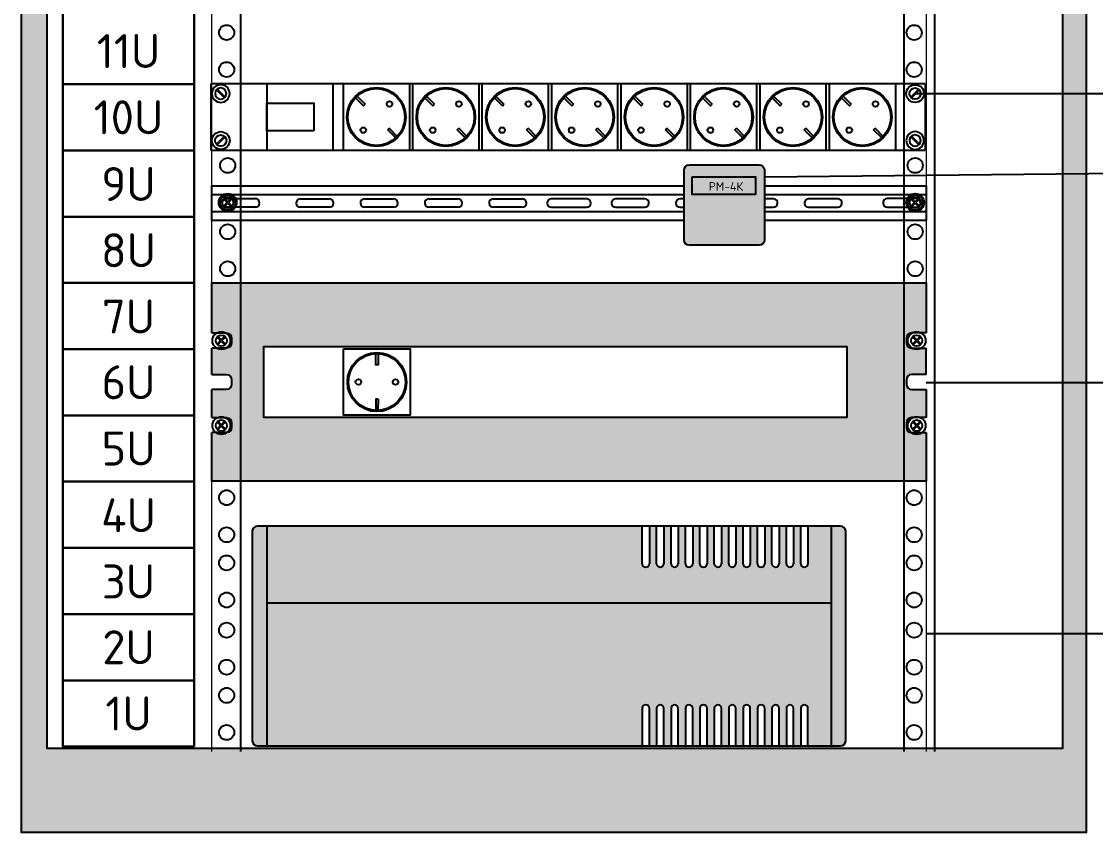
# Model space of a CAD drawing. Header units: millimetres. Extents: x 4247 to 622543, y -201358 to 142419.
# Drawn here: x 239304 to 249321, y -127203 to -119639 of the extents above; entities that cross this region are included whole.
import ezdxf

# ---------------------------------------------------------------- set-up
doc = ezdxf.new("R2010")
doc.units = ezdxf.units.MM
doc.layers.add('(АР) Текст', color=7, linetype='Continuous', lineweight=25)
doc.layers.add('_Оборудование ИСПП', color=255, linetype='Continuous')
doc.styles.add('ICOCPEUR', font='isocpeur.ttf')

# ---------------------------------------------------------------- blocks, each defined once
blk = doc.blocks.new('2p_Gesock')
at = {"ltscale": 0.1}
for p, q in [((-0.077, 1.923), (-0.077, 1.156)), ((0.077, 1.923), (0.077, 1.156)), ((0.077, 1.156), (-0.077, 1.156)), ((-0.077, -1.923), (-0.077, -1.156)), ((0.077, -1.156), (-0.077, -1.156)), ((0.077, -1.923), (0.077, -1.156))]:
    blk.add_line(p, q, dxfattribs=at)
for centre, radius in [((0, 0), 1.993), ((0, 0), 1.925), ((-1.253, 0), 0.187), ((1.253, 0), 0.187)]:
    blk.add_circle(centre, radius, dxfattribs=at)
blk = doc.blocks.new('SCREW')
for p, q in [((0.244, 0.29), (-0.29, -0.244)), ((0.29, 0.244), (-0.244, -0.29))]:
    blk.add_line(p, q)
for radius in [0.6, 0.379]:
    blk.add_circle((0, 0), radius)
blk = doc.blocks.new('BLANC1U')
for p, q in [((24.15, 0), (-24.15, 0)), ((-24.15, -4.5), (-24.15, 0)), ((24.15, -4.5), (24.15, 0)), ((-24.15, -4.5), (24.15, -4.5))]:
    blk.add_line(p, q)
at = {"xscale": -1}
blk.add_blockref('SCREW', (-23.468, -0.663), dxfattribs=at)
blk.add_blockref('SCREW', (23.468, -0.663))
at = {"rotation": 180}
blk.add_blockref('SCREW', (-23.468, -3.837), dxfattribs=at)
at = {"xscale": -1, "rotation": 180}
blk.add_blockref('SCREW', (23.468, -3.837), dxfattribs=at)
blk = doc.blocks.new('TLK-RS08MF1-BK')
for points in [[(721.5, 391.7), (329.8, 391.7), (329.8, 0), (721.5, 0)], [(1170.9, 391.7), (779.2, 391.7), (779.2, 0), (1170.9, 0)], [(1579.4, 391.7), (1187.7, 391.7), (1187.7, 0), (1579.4, 0)], [(1987.9, 391.7), (1596.2, 391.7), (1596.2, 0), (1987.9, 0)], [(2396.4, 391.7), (2004.7, 391.7), (2004.7, 0), (2396.4, 0)], [(2805, 391.7), (2413.3, 391.7), (2413.3, 0), (2805, 0)], [(3213.5, 391.7), (2821.8, 391.7), (2821.8, 0), (3213.5, 0)], [(3622, 391.7), (3230.3, 391.7), (3230.3, 0), (3622, 0)], [(4030.6, 391.7), (3638.9, 391.7), (3638.9, 0), (4030.6, 0)], [(605.9, 114.9), (329.8, 114.9), (329.8, 276.8), (605.9, 276.8)]]:
    blk.add_lwpolyline(points, close=True)
at = {"xscale": 87.0444934736006, "yscale": 87.0444934736006, "zscale": 87.0444934736006}
for name, p, rotation in [('BLANC1U', (2102.1, 0), 180), ('2p_Gesock', (975, 195.9), 225), ('2p_Gesock', (1383.5, 195.9), 225), ('2p_Gesock', (1792.1, 195.9), 225), ('2p_Gesock', (2200.6, 195.9), 225), ('2p_Gesock', (2609.1, 195.9), 225), ('2p_Gesock', (3017.6, 195.9), 225), ('2p_Gesock', (3426.2, 195.9), 225), ('2p_Gesock', (3834.7, 195.9), 225)]:
    blk.add_blockref(name, p, dxfattribs=dict(at, rotation=rotation))

msp = doc.modelspace()

# ---------------------------------------------------------------- hatches: boundary and pattern name
at = {"lineweight": 0, "true_color": 0xffffff}
h = msp.add_hatch(color=7, dxfattribs=at)
h.dxf.hatch_style = 1
h.paths.add_polyline_path([(245533.665, -120976.174, 0.414213562), (245483.665, -121026.174), (245483.665, -121676.174, 0.414213562), (245533.665, -121726.174), (246183.665, -121726.174, 0.414213562), (246233.665, -121676.174), (246233.665, -121026.174, 0.414213562), (246183.665, -120976.174)])
h.paths.add_polyline_path([(245697.792, -121269.373), (246049.792, -121269.373), (246049.792, -121077.373), (245697.792, -121077.373)], flags=24)
at = {"lineweight": 0, "true_color": 0xc7c8ca}
h = msp.add_hatch(color=9, dxfattribs=at)
h.dxf.hatch_style = 1
h.paths.add_polyline_path([(245533.665, -120976.174, 0.414213562), (245483.665, -121026.174), (245483.665, -121676.174, 0.414213562), (245533.665, -121726.174), (246183.665, -121726.174, 0.414213562), (246233.665, -121676.174), (246233.665, -121026.174, 0.414213562), (246183.665, -120976.174)])
h.paths.add_polyline_path([(245560.526, -121253.794), (245560.526, -121088.001), (246150.134, -121088.001), (246150.134, -121253.794)], flags=16)
h.paths.add_polyline_path([(245697.792, -121269.373), (246049.792, -121269.373), (246049.792, -121077.373), (245697.792, -121077.373)], flags=24)
h = msp.add_hatch(color=9, dxfattribs=at)
h.paths.add_polyline_path([(241078.494, -122544.183), (241125.319, -122544.183, -0.275552015), (241210.122, -122544.183), (241213.869, -122544.183, -0.414213562), (241263.869, -122594.183), (241263.869, -122634.183, -0.414213562), (241213.869, -122684.183), (241213.601, -122684.183, -0.302476997), (241121.84, -122684.183), (241078.494, -122684.183), (241078.494, -122931.386), (241213.869, -122931.386, -0.414213562), (241263.869, -122981.386), (241263.869, -123021.386, -0.414213562), (241213.869, -123071.386), (241078.494, -123071.386), (241078.494, -123333.704), (241129.976, -123333.704, -0.241245352), (241205.465, -123333.704), (241213.869, -123333.704, -0.414213562), (241263.869, -123383.704), (241263.869, -123423.704, -0.393516616), (241217.424, -123473.577, -0.332920753), (241118.186, -123473.704), (241078.494, -123473.704), (241078.494, -123926.198), (241346.953, -123926.198), (241346.953, -122077.186), (241078.494, -122077.186)])
h.paths.add_polyline_path([(247742.695, -122684.183), (247699.349, -122684.183, -0.302476997), (247607.587, -122684.183), (247607.32, -122684.183, -0.414213562), (247557.32, -122634.183), (247557.32, -122594.183, -0.414213562), (247607.32, -122544.183), (247611.067, -122544.183, -0.275552015), (247695.87, -122544.183), (247742.695, -122544.183), (247742.695, -122077.186), (247533.869, -122077.186), (247533.869, -123926.198), (247742.695, -123926.198), (247742.695, -123473.704), (247703.003, -123473.704, -0.332920753), (247603.764, -123473.577, -0.393516616), (247557.32, -123423.704), (247557.32, -123383.704, -0.414213562), (247607.32, -123333.704), (247615.724, -123333.704, -0.241245352), (247691.213, -123333.704), (247742.695, -123333.704), (247742.695, -123071.386), (247607.32, -123071.386, -0.414213562), (247557.32, -123021.386), (247557.32, -122981.386, -0.414213562), (247607.32, -122931.386), (247742.695, -122931.386)])
h = msp.add_hatch(color=9, dxfattribs=at)
h.paths.add_polyline_path([(241590.889, -124345.877), (241590.889, -125060.629), (246856.848, -125060.629), (246856.848, -124345.877), (246639.218, -124345.877), (246639.218, -124694.832, -1.000957959), (246572.018, -124695.829), (246572.018, -124345.877), (246504.818, -124345.877), (246504.818, -124694.896, -0.99999994), (246437.618, -124695.829), (246437.618, -124345.877), (246370.418, -124345.877), (246370.418, -124694.832, -1.000957959), (246303.218, -124695.829), (246303.218, -124345.877), (246236.018, -124345.877), (246236.018, -124694.896, -0.999999938), (246168.818, -124695.829), (246168.818, -124345.877), (246101.618, -124345.877), (246101.618, -124694.832, -1.000957959), (246034.418, -124695.829), (246034.418, -124345.877), (245967.218, -124345.877), (245967.218, -124694.896, -0.99999994), (245900.018, -124695.829), (245900.018, -124345.877), (245832.818, -124345.877), (245832.818, -124694.832, -1.000957959), (245765.618, -124695.829), (245765.618, -124345.877), (245698.418, -124345.877), (245698.418, -124694.896, -0.99999994), (245631.218, -124695.829), (245631.218, -124345.877), (245564.018, -124345.877), (245564.018, -124694.832, -1.000957959), (245496.818, -124695.829), (245496.818, -124345.877), (245429.618, -124345.877), (245429.618, -124694.896, -0.999999938), (245362.418, -124695.829), (245362.418, -124345.877), (245295.218, -124345.877), (245295.218, -124694.832, -1.000957959), (245228.018, -124695.829), (245228.018, -124345.877), (245160.818, -124345.877), (245160.818, -124694.896, -0.99999994), (245093.618, -124695.829), (245093.618, -124345.877)])
h.paths.add_polyline_path([(241590.889, -125060.629), (241590.889, -126395.029), (245093.618, -126395.029), (245093.618, -126046.009, -1), (245160.818, -126045.077), (245160.818, -126395.029), (245228.018, -126395.029), (245228.018, -126046.009, -0.999042958), (245295.218, -126045.012), (245295.218, -126395.029), (245362.418, -126395.029), (245362.418, -126046.009, -1), (245429.618, -126045.077), (245429.618, -126395.029), (245496.818, -126395.029), (245496.818, -126046.009, -0.999042958), (245564.018, -126045.012), (245564.018, -126395.029), (245631.218, -126395.029), (245631.218, -126046.009, -1), (245698.418, -126045.077), (245698.418, -126395.029), (245765.618, -126395.029), (245765.618, -126046.009, -0.999042958), (245832.818, -126045.012), (245832.818, -126395.029), (245900.018, -126395.029), (245900.018, -126046.009, -1), (245967.218, -126045.077), (245967.218, -126395.029), (246034.418, -126395.029), (246034.418, -126046.009, -0.999042958), (246101.618, -126045.012), (246101.618, -126395.029), (246168.818, -126395.029), (246168.818, -126046.009, -1.000000014), (246236.018, -126045.077), (246236.018, -126395.029), (246303.218, -126395.029), (246303.218, -126046.009, -0.999042958), (246370.418, -126045.012), (246370.418, -126395.029), (246437.618, -126395.029), (246437.618, -126046.009, -1), (246504.818, -126045.077), (246504.818, -126395.029), (246572.018, -126395.029), (246572.018, -126046.009, -0.999042958), (246639.218, -126045.012), (246639.218, -126395.029), (246856.848, -126395.029), (246856.848, -125060.629)])
h.paths.add_polyline_path([(241456.489, -126347.029, 0.414213562), (241504.489, -126395.029), (241590.889, -126395.029), (241590.889, -124345.877), (241504.489, -124345.877, 0.414213562), (241456.489, -124393.877)])
h.paths.add_polyline_path([(246856.848, -126395.029), (246943.248, -126395.029, 0.414213562), (246991.248, -126347.029), (246991.248, -124393.877, 0.414213562), (246943.248, -124345.877), (246856.848, -124345.877)])
h.paths.add_polyline_path([(244285.252, -123333.272), (242619.065, -123333.272), (242619.065, -123926.198), (247533.869, -123926.198), (247533.869, -122077.186), (241346.953, -122077.186), (241346.953, -123926.198), (242619.065, -123926.198), (242619.065, -123333.272), (241565.592, -123333.272), (241565.592, -122669.241), (244285.252, -122669.241), (247004.912, -122669.241), (247004.912, -123333.272)])
at = {"layer": '_Оборудование ИСПП', "true_color": 0x939598, "transparency": 33554636}
h = msp.add_hatch(color=252, dxfattribs=at)
h.dxf.hatch_style = 1
h.paths.add_polyline_path([(239303.869, -114830.481), (239303.869, -127203.192), (249233.312, -127203.192), (249233.312, -114830.481)])
h.paths.add_polyline_path([(249013.217, -115242.176), (249013.217, -126421.016), (239544.247, -126421.016), (239544.247, -115242.176)], flags=16)

# ---------------------------------------------------------------- linework, layer by layer
at = {"layer": '(АР) Текст', "color": 7, "lineweight": 30}
msp.add_line((240914.015, -115280.853), (240914.015, -126402.125), dxfattribs=at)
at = {"layer": '(АР) Текст', "color": 7, "lineweight": 15}
for p, q in [((241078.494, -122544.183), (241078.494, -115280.853)), ((247742.695, -115280.853), (247742.695, -122544.183)), ((241078.494, -126446.198), (241078.494, -123473.704)), ((247742.695, -123473.704), (247742.695, -126446.198))]:
    msp.add_line(p, q, dxfattribs=at)
at = {"layer": '(АР) Текст', "lineweight": 15}
msp.add_line((249013.217, -126421.016), (249013.217, -116349.631), dxfattribs=at)
at = {"layer": '(АР) Текст', "color": 7}
for p, q in [((247626.253, -120310.929), (249820.93, -120310.929)), ((246238.137, -121086.798), (249820.93, -121051.869)), ((244576.683, -121291.336), (244244.506, -121291.336)), ((247742.695, -123005.861), (249820.93, -123005.861)), ((247742.695, -125345.572), (249820.93, -125345.572))]:
    msp.add_line(p, q, dxfattribs=at)
at = {"layer": '(АР) Текст', "color": 7, "lineweight": 30}
for points in [[(240914.015, -126402.125), (239690.047, -126402.125), (239690.047, -115280.853)], [(239690.047, -120223.641), (240914.015, -120223.641)], [(239690.047, -120841.489), (240914.015, -120841.489)], [(239690.047, -121459.338), (240914.015, -121459.338)], [(239690.047, -122077.186), (240914.015, -122077.186)], [(239690.047, -122695.035), (240914.015, -122695.035)], [(239690.047, -123312.883), (240914.015, -123312.883)], [(239690.047, -123930.731), (240914.015, -123930.731)], [(239690.047, -124548.58), (240914.015, -124548.58)], [(239690.047, -125166.428), (240914.015, -125166.428)], [(239690.047, -125784.277), (240914.015, -125784.277)]]:
    msp.add_lwpolyline(points, dxfattribs=at)
at = {"layer": '(АР) Текст', "color": 7}
for points in [[(247533.869, -115280.853), (247533.869, -126446.198)], [(247822.505, -126446.198), (247822.505, -115280.853)], [(241346.953, -116513.111), (241346.953, -126446.198)], [(245483.665, -121493.577), (241078.494, -121493.577), (241078.494, -121170.898), (245483.665, -121170.898)], [(246233.665, -121170.898), (247742.695, -121170.898), (247742.695, -121493.577), (246233.665, -121493.577)], [(241078.494, -121252.821), (245483.665, -121252.821)], [(241220.807, -121326.899), (241187.159, -121293.25)], [(241193.512, -121286.898), (241227.16, -121320.546)], [(241212.676, -121290.095), (241486.408, -121290.095)], [(241260.808, -121286.898), (241227.16, -121320.546)], [(241267.161, -121293.25), (241233.512, -121326.899)], [(241902.951, -121291.336), (242176.683, -121291.336)], [(242502.951, -121291.336), (242776.683, -121291.336)], [(243102.951, -121291.336), (243376.683, -121291.336)], [(243702.951, -121291.336), (243976.683, -121291.336)], [(245118.238, -121291.336), (244844.506, -121291.336)], [(245483.665, -121291.336), (245444.506, -121291.336)], [(246233.665, -121252.821), (247742.695, -121252.821)], [(246318.238, -121291.336), (246233.665, -121291.336)], [(246918.238, -121291.336), (246644.506, -121291.336)], [(247651.079, -121290.095), (247377.348, -121290.095)], [(247633.041, -121326.899), (247599.393, -121293.25)], [(247605.745, -121286.898), (247639.394, -121320.546)], [(247673.042, -121286.898), (247639.394, -121320.546)], [(247679.395, -121293.25), (247645.746, -121326.899)], [(241078.494, -121411.654), (245483.665, -121411.654)], [(241220.807, -121326.899), (241187.159, -121360.547)], [(241227.16, -121333.251), (241193.512, -121366.9)], [(241486.408, -121370.09), (241212.676, -121370.09)], [(241260.808, -121366.9), (241227.16, -121333.251)], [(241233.512, -121326.899), (241267.161, -121360.547)], [(242176.683, -121371.331), (241902.951, -121371.331)], [(242776.683, -121371.331), (242502.951, -121371.331)], [(243376.683, -121371.331), (243102.951, -121371.331)], [(243976.683, -121371.331), (243702.951, -121371.331)], [(244244.506, -121371.331), (244576.683, -121371.331)], [(244844.506, -121371.331), (245118.238, -121371.331)], [(245444.506, -121371.331), (245483.665, -121371.331)], [(246233.665, -121371.331), (246318.238, -121371.331)], [(246233.665, -121411.654), (247742.695, -121411.654)], [(246644.506, -121371.331), (246918.238, -121371.331)], [(247377.348, -121370.09), (247651.079, -121370.09)], [(247633.041, -121326.899), (247599.393, -121360.547)], [(247639.394, -121333.251), (247605.745, -121366.9)], [(247673.042, -121366.9), (247639.394, -121333.251)], [(247645.746, -121326.899), (247679.395, -121360.547)], [(241078.494, -122544.183), (241078.494, -122077.186), (247742.695, -122077.186), (247742.695, -122544.183)], [(241127.72, -122581.632), (241161.368, -122615.28)], [(241134.072, -122575.279), (241167.721, -122608.928)], [(241201.369, -122575.279), (241167.721, -122608.928)], [(241174.073, -122615.28), (241207.722, -122581.632)], [(247647.116, -122615.28), (247613.467, -122581.632)], [(247619.82, -122575.279), (247653.468, -122608.928)], [(247687.117, -122575.279), (247653.468, -122608.928)], [(247693.469, -122581.632), (247659.821, -122615.28)], [(241078.494, -122931.386), (241078.494, -122684.183)], [(241161.368, -122615.28), (241127.72, -122648.929)], [(241134.072, -122655.281), (241167.721, -122621.633)], [(241167.721, -122621.633), (241201.369, -122655.281)], [(241174.073, -122615.28), (241207.722, -122648.929)], [(247004.912, -123333.272), (241565.592, -123333.272), (241565.592, -122669.241), (247004.912, -122669.241)], [(247004.912, -123333.272), (247004.912, -122669.241)], [(247647.116, -122615.28), (247613.467, -122648.929)], [(247653.468, -122621.633), (247619.82, -122655.281)], [(247687.117, -122655.281), (247653.468, -122621.633)], [(247659.821, -122615.28), (247693.469, -122648.929)], [(247742.695, -122931.386), (247742.695, -122684.183)], [(242630.369, -122736.395), (242630.079, -122842.273), (242608.925, -122842.215), (242609.215, -122736.338)], [(241078.494, -123333.704), (241078.494, -123071.386)], [(247742.695, -123071.386), (247742.695, -123333.704)], [(242629.205, -123161.169), (242608.051, -123161.111), (242607.761, -123266.989)], [(242629.205, -123161.169), (242628.915, -123267.047)], [(241127.72, -123373.73), (241161.368, -123407.379)], [(241161.368, -123407.379), (241127.72, -123441.027)], [(241134.072, -123367.378), (241167.721, -123401.026)], [(241134.072, -123447.38), (241167.721, -123413.731)], [(241201.369, -123367.378), (241167.721, -123401.026)], [(241167.721, -123413.731), (241201.369, -123447.38)], [(241174.073, -123407.379), (241207.722, -123373.73)], [(241174.073, -123407.379), (241207.722, -123441.027)], [(247647.116, -123407.379), (247613.467, -123373.73)], [(247647.116, -123407.379), (247613.467, -123441.027)], [(247619.82, -123367.378), (247653.468, -123401.026)], [(247653.468, -123413.731), (247619.82, -123447.38)], [(247687.117, -123367.378), (247653.468, -123401.026)], [(247687.117, -123447.38), (247653.468, -123413.731)], [(247693.469, -123373.73), (247659.821, -123407.379)], [(247659.821, -123407.379), (247693.469, -123441.027)], [(247742.695, -123473.704), (247742.695, -123926.198), (241078.494, -123926.198), (241078.494, -123473.704)], [(241590.889, -124345.877), (241590.889, -126395.029)], [(245093.618, -124695.829), (245093.618, -124345.877)], [(245160.818, -124345.877), (245160.818, -124695.829)], [(245228.018, -124695.913), (245228.018, -124345.877)], [(245295.218, -124345.857), (245295.218, -124695.893)], [(245362.418, -124695.829), (245362.418, -124345.877)], [(245429.618, -124345.877), (245429.618, -124695.829)], [(245496.818, -124695.913), (245496.818, -124345.877)], [(245564.018, -124345.857), (245564.018, -124695.893)], [(245631.218, -124695.829), (245631.218, -124345.877)], [(245698.418, -124345.877), (245698.418, -124695.829)], [(245765.618, -124695.913), (245765.618, -124345.877)], [(245832.818, -124345.857), (245832.818, -124695.893)], [(245900.018, -124695.829), (245900.018, -124345.877)], [(245967.218, -124345.877), (245967.218, -124695.829)], [(246034.418, -124695.913), (246034.418, -124345.877)], [(246101.618, -124345.857), (246101.618, -124695.893)], [(246168.818, -124695.829), (246168.818, -124345.877)], [(246236.018, -124345.877), (246236.018, -124695.829)], [(246303.218, -124695.913), (246303.218, -124345.877)], [(246370.418, -124345.857), (246370.418, -124695.893)], [(246437.618, -124695.829), (246437.618, -124345.877)], [(246504.818, -124345.877), (246504.818, -124695.829)], [(246572.018, -124695.913), (246572.018, -124345.877)], [(246639.218, -124345.857), (246639.218, -124695.893)], [(246856.848, -124345.877), (246856.848, -126395.029)], [(241590.889, -125060.629), (246856.848, -125060.629)], [(245093.618, -126045.077), (245093.618, -126395.029)], [(245160.818, -126395.029), (245160.818, -126045.077)], [(245228.018, -126044.992), (245228.018, -126395.029)], [(245295.218, -126395.049), (245295.218, -126045.012)], [(245362.418, -126045.077), (245362.418, -126395.029)], [(245429.618, -126395.029), (245429.618, -126045.077)], [(245496.818, -126044.992), (245496.818, -126395.029)], [(245564.018, -126395.049), (245564.018, -126045.012)], [(245631.218, -126045.077), (245631.218, -126395.029)], [(245698.418, -126395.029), (245698.418, -126045.077)], [(245765.618, -126044.992), (245765.618, -126395.029)], [(245832.818, -126395.049), (245832.818, -126045.012)], [(245900.018, -126045.077), (245900.018, -126395.029)], [(245967.218, -126395.029), (245967.218, -126045.077)], [(246034.418, -126044.992), (246034.418, -126395.029)], [(246101.618, -126395.049), (246101.618, -126045.012)], [(246168.818, -126045.077), (246168.818, -126395.029)], [(246236.018, -126395.029), (246236.018, -126045.077)], [(246303.218, -126044.992), (246303.218, -126395.029)], [(246370.418, -126395.049), (246370.418, -126045.012)], [(246437.618, -126045.077), (246437.618, -126395.029)], [(246504.818, -126395.029), (246504.818, -126045.077)], [(246572.018, -126044.992), (246572.018, -126395.029)], [(246639.218, -126395.049), (246639.218, -126045.012)]]:
    msp.add_lwpolyline(points, dxfattribs=at)
for points in [[(245533.665, -120976.174), (246183.665, -120976.174, -0.414213562), (246233.665, -121026.174), (246233.665, -121676.174, -0.414213562), (246183.665, -121726.174), (245533.665, -121726.174, -0.414213562), (245483.665, -121676.174), (245483.665, -121026.174, -0.414213562)], [(241504.489, -126395.029), (246943.248, -126395.029, 0.414213562), (246991.248, -126347.029), (246991.248, -124393.877, 0.414213562), (246943.248, -124345.877), (241504.489, -124345.877, 0.414213562), (241456.489, -124393.877), (241456.489, -126347.029, 0.414213562)]]:
    msp.add_lwpolyline(points, format="xyb", close=True, dxfattribs=at)
for points in [[(245560.526, -121088.001), (246150.134, -121088.001), (246150.134, -121253.794), (245560.526, -121253.794)], [(242308.637, -122691.264), (242929.493, -122691.264), (242929.493, -123312.12), (242308.637, -123312.12)]]:
    msp.add_lwpolyline(points, close=True, dxfattribs=at)
for points in [[(241078.494, -122544.183), (241213.869, -122544.183, -0.414213562), (241263.869, -122594.183), (241263.869, -122634.183, -0.414213562), (241213.869, -122684.183), (241078.494, -122684.183)], [(247742.695, -122544.183), (247607.32, -122544.183, 0.414213562), (247557.32, -122594.183), (247557.32, -122634.183, 0.414213562), (247607.32, -122684.183), (247742.695, -122684.183)], [(241078.494, -122931.386), (241213.869, -122931.386, -0.414213562), (241263.869, -122981.386), (241263.869, -123021.386, -0.414213562), (241213.869, -123071.386), (241078.494, -123071.386)], [(247742.695, -122931.386), (247607.32, -122931.386, 0.414213562), (247557.32, -122981.386), (247557.32, -123021.386, 0.414213562), (247607.32, -123071.386), (247742.695, -123071.386)], [(241078.494, -123333.704), (241213.869, -123333.704, -0.414213562), (241263.869, -123383.704), (241263.869, -123423.704, -0.414213562), (241213.869, -123473.704), (241078.494, -123473.704)], [(247742.695, -123333.704), (247607.32, -123333.704, 0.414213562), (247557.32, -123383.704), (247557.32, -123423.704, 0.414213562), (247607.32, -123473.704), (247742.695, -123473.704)]]:
    msp.add_lwpolyline(points, format="xyb", dxfattribs=at)
for centre, radius in [((241217.441, -119742.016), 70.372), ((247629.675, -119742.016), 70.372), ((241217.441, -120087.417), 70.372), ((247629.675, -120087.417), 70.372), ((241227.16, -120981.497), 70.372), ((247639.394, -120981.497), 70.372), ((241227.16, -121326.899), 82.781), ((241227.16, -121326.899), 70.372), ((241227.16, -121326.899), 52.271), ((247639.394, -121326.899), 82.781), ((247639.394, -121326.899), 70.372), ((247639.394, -121326.899), 52.271), ((241227.16, -121599.676), 70.372), ((247639.394, -121599.676), 70.372), ((241227.16, -121945.078), 70.372), ((247639.394, -121945.078), 70.372), ((241167.721, -122615.28), 82.781), ((241167.721, -122615.28), 52.271), ((247653.468, -122615.28), 82.781), ((247653.468, -122615.28), 52.271), ((242619.065, -123001.692), 275.673), ((242619.065, -123001.692), 274.974), ((242619.065, -123001.692), 265.537), ((242446.234, -123001.218), 25.832), ((242791.897, -123002.166), 25.832), ((241167.721, -123407.379), 82.781), ((241167.721, -123407.379), 52.271), ((247653.468, -123407.379), 82.781), ((247653.468, -123407.379), 52.271), ((241217.441, -124080.321), 70.372), ((247629.675, -124080.321), 70.372), ((241217.441, -124425.722), 70.372), ((247629.675, -124425.722), 70.372), ((241217.441, -124688.678), 70.372), ((247629.675, -124688.678), 70.372), ((241217.441, -125034.08), 70.372), ((247629.675, -125034.08), 70.372), ((241217.441, -125316.047), 70.372), ((247629.675, -125316.047), 70.372), ((241217.441, -125661.448), 70.372), ((247629.675, -125661.448), 70.372), ((241217.441, -125924.215), 70.372), ((247629.675, -125924.215), 70.372), ((241217.441, -126269.616), 70.372), ((247629.675, -126269.616), 70.372)]:
    msp.add_circle(centre, radius, dxfattribs=at)
for centre, radius, start, end in [((241214.816, -121330.092), 40.055, 93.0621386, 273.0621386), ((241484.268, -121330.092), 40.055, 266.9378614, 86.9378614), ((241905.091, -121331.334), 40.055, 93.0621386, 273.0621386), ((242174.543, -121331.334), 40.055, 266.9378614, 86.9378614), ((242505.091, -121331.334), 40.055, 93.0621386, 273.0621386), ((242774.543, -121331.334), 40.055, 266.9378614, 86.9378614), ((243105.091, -121331.334), 40.055, 93.0621386, 273.0621386), ((243374.543, -121331.334), 40.055, 266.9378614, 86.9378614), ((243705.091, -121331.334), 40.055, 93.0621386, 273.0621386), ((243974.543, -121331.334), 40.055, 266.9378614, 86.9378614), ((244246.646, -121331.334), 40.055, 93.0621386, 273.0621386), ((244574.543, -121331.334), 40.055, 266.9378614, 86.9378614), ((244846.646, -121331.334), 40.055, 93.0621386, 273.0621386), ((245116.098, -121331.334), 40.055, 266.9378614, 86.9378614), ((245446.646, -121331.334), 40.055, 93.0621386, 273.0621386), ((246316.098, -121331.334), 40.055, 266.9378614, 86.9378614), ((246646.646, -121331.334), 40.055, 93.0621386, 273.0621386), ((246916.098, -121331.334), 40.055, 266.9378614, 86.9378614), ((247379.488, -121330.092), 40.055, 93.0621386, 273.0621386), ((247648.94, -121330.092), 40.055, 266.9378614, 86.9378614), ((245127.218, -124695.363), 33.603, 180.7950252, 0.7950252), ((245261.618, -124695.363), 33.603, 180.7950252, 0.7950252), ((245396.018, -124695.363), 33.603, 180.7950252, 0.7950252), ((245530.418, -124695.363), 33.603, 180.7950252, 0.7950252), ((245664.818, -124695.363), 33.603, 180.7950252, 0.7950252), ((245799.218, -124695.363), 33.603, 180.7950252, 0.7950252), ((245933.618, -124695.363), 33.603, 180.7950252, 0.7950252), ((246068.018, -124695.363), 33.603, 180.7950252, 0.7950252), ((246202.418, -124695.363), 33.603, 180.7950252, 0.7950252), ((246336.818, -124695.363), 33.603, 180.7950252, 0.7950252), ((246471.218, -124695.363), 33.603, 180.7950252, 0.7950252), ((246605.618, -124695.363), 33.603, 180.7950252, 0.7950252), ((245127.218, -126045.543), 33.603, 359.2049748, 179.2049748), ((245261.618, -126045.543), 33.603, 359.2049748, 179.2049748), ((245396.018, -126045.543), 33.603, 359.2049748, 179.2049748), ((245530.418, -126045.543), 33.603, 359.2049748, 179.2049748), ((245664.818, -126045.543), 33.603, 359.2049748, 179.2049748), ((245799.218, -126045.543), 33.603, 359.2049748, 179.2049748), ((245933.618, -126045.543), 33.603, 359.2049748, 179.2049748), ((246068.018, -126045.543), 33.603, 359.2049748, 179.2049748), ((246202.418, -126045.543), 33.603, 359.2049748, 179.2049748), ((246336.818, -126045.543), 33.603, 359.2049748, 179.2049748), ((246471.218, -126045.543), 33.603, 359.2049748, 179.2049748), ((246605.618, -126045.543), 33.603, 359.2049748, 179.2049748)]:
    msp.add_arc(centre, radius, start, end, dxfattribs=at)
at = {"layer": '_Оборудование ИСПП'}
for points in [[(239303.869, -114830.481), (249233.312, -114830.481), (249233.312, -127203.192), (239303.869, -127203.192)], [(239544.247, -115242.176), (249013.217, -115242.176), (249013.217, -126421.016), (239544.247, -126421.016)]]:
    msp.add_lwpolyline(points, close=True, dxfattribs=at)

# ---------------------------------------------------------------- block references
at = {"layer": '(АР) Текст', "color": 7, "xscale": 1.58502928105728, "yscale": 1.58502928105728, "zscale": 1.58502928105728}
msp.add_blockref('TLK-RS08MF1-BK', (241068.775, -120840.382), dxfattribs=at)

# ---------------------------------------------------------------- texts
at = {"layer": '(АР) Текст', "color": 7, "width": 1223.96769, "attachment_point": 5, "style": 'ICOCPEUR'}
for s, insert, char_height in [('{\\C0;11U}', (240302.031, -119914.716), 317.0059), ('{\\C0;10U}', (240302.031, -120532.565), 317.0059), ('{\\C0;9U}', (240302.031, -121155.049), 317.0059), ('{\\C0;8U}', (240302.031, -121772.898), 317.0059), ('{\\C0;7U}', (240302.031, -122390.746), 317.0059), ('{\\C0;6U}', (240302.031, -123003.959), 317.0059), ('{\\C0;5U}', (240302.031, -123621.807), 317.0059), ('{\\W1;\\C0;4U}', (240302.031, -124244.292), 317.00586), ('{\\W1;\\C0;3U}', (240302.031, -124862.14), 317.00586), ('{\\W1;\\C0;2U}', (240302.031, -125475.353), 317.00586), ('{\\W1;\\C0;1U}', (240302.031, -126093.201), 317.00586)]:
    msp.add_mtext(s, dxfattribs=dict(at, insert=insert, char_height=char_height))
at = {"lineweight": 30, "insert": (245873.792, -121177.373), "char_height": 80, "width": 430.47307, "attachment_point": 5, "style": 'ICOCPEUR'}
msp.add_mtext('\\pxt21;PM-4К', dxfattribs=at)

doc.saveas('drawing.dxf')
